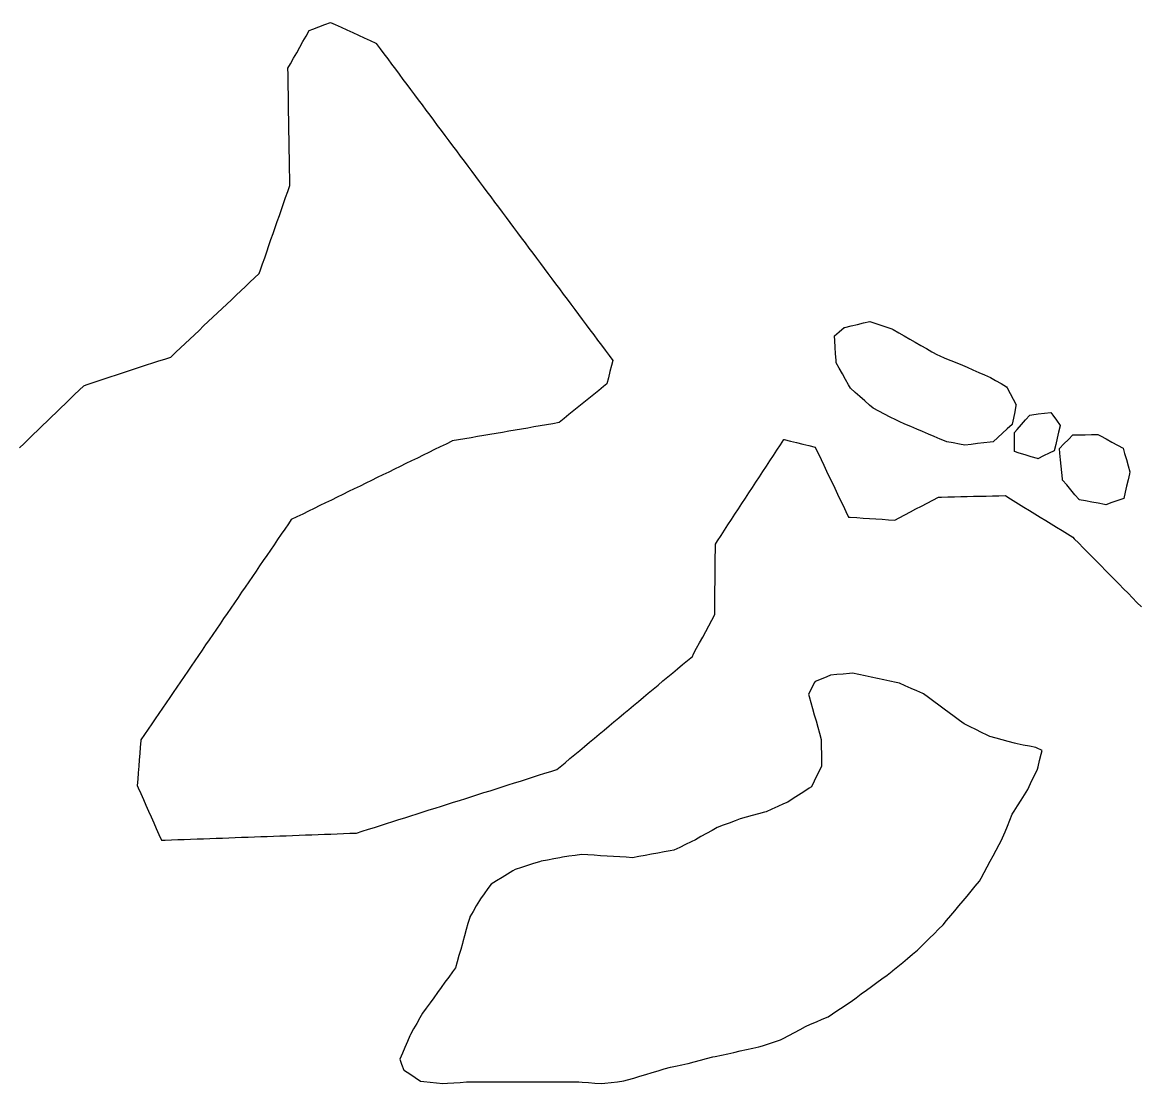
# Model space of a CAD drawing. Header units: millimetres. Extents: x 0 to 2762, y 6 to 2482.
# Drawn here: x 1422 to 1597.2, y 1953.8 to 2120.2 of the extents above; entities that cross this region are included whole.
import ezdxf

# ---------------------------------------------------------------- set-up
doc = ezdxf.new("R2010")
doc.units = ezdxf.units.MM
for name, color, linetype in [('ALL_HOLES', 1, 'Continuous'), ('ALL_ISLANDS', 7, 'Continuous'), ('OUTLINE_ISLAND_01', 7, 'Continuous'), ('OUTLINE_ISLAND_01_HOLE_140', 1, 'Continuous'), ('OUTLINE_ISLAND_01_HOLE_141', 1, 'Continuous'), ('OUTLINE_ISLAND_01_HOLE_142', 1, 'Continuous'), ('OUTLINE_ISLAND_04', 7, 'Continuous')]:
    doc.layers.add(name, color=color, linetype=linetype)

msp = doc.modelspace()

# ---------------------------------------------------------------- linework, layer by layer
at = {"layer": 'ALL_HOLES'}
for points in [[(1549.3407, 2071.0506), (1550.1041, 2071.6965), (1550.8675, 2072.3424), (1551.003, 2072.3754), (1551.9746, 2072.612), (1552.9462, 2072.8486), (1553.9178, 2073.0853), (1554.8894, 2073.3219), (1555.5142, 2073.1086), (1556.4606, 2072.7855), (1557.407, 2072.4625), (1558.3534, 2072.1394), (1558.5523, 2072.0258), (1559.4205, 2071.5296), (1560.2888, 2071.0335), (1561.157, 2070.5374), (1562.0253, 2070.0412), (1562.8935, 2069.5451), (1563.7618, 2069.0489), (1564.63, 2068.5528), (1565.4982, 2068.0567), (1565.7422, 2067.9566), (1566.6674, 2067.5771), (1567.5926, 2067.1976), (1568.5178, 2066.8181), (1569.443, 2066.4386), (1570.1391, 2066.1333), (1571.0549, 2065.7317), (1571.9707, 2065.3301), (1572.8865, 2064.9285), (1573.8023, 2064.5269), (1574.6103, 2064.0613), (1575.4767, 2063.5621), (1576.3432, 2063.0628), (1576.4257, 2062.9053), (1576.89, 2062.0196), (1577.3543, 2061.1339), (1577.8186, 2060.2482), (1577.7977, 2060.1393), (1577.6093, 2059.1572), (1577.421, 2058.1751), (1577.2326, 2057.193), (1577.1888, 2057.1525), (1576.4538, 2056.4745), (1575.7187, 2055.7965), (1574.9837, 2055.1185), (1574.2486, 2054.4405), (1573.7748, 2054.3865), (1572.7812, 2054.2732), (1571.7877, 2054.1599), (1570.7941, 2054.0466), (1569.8005, 2053.9333), (1568.9506, 2054.0856), (1567.9662, 2054.262), (1566.9819, 2054.4384), (1566.851, 2054.4938), (1565.93, 2054.8835), (1565.0091, 2055.2732), (1564.0882, 2055.663), (1563.1672, 2056.0527), (1562.2463, 2056.4424), (1561.3254, 2056.8321), (1560.4044, 2057.2218), (1559.4835, 2057.6116), (1558.9806, 2057.8693), (1558.0907, 2058.3253), (1557.2008, 2058.7814), (1556.3108, 2059.2375), (1555.4209, 2059.6936), (1554.8425, 2060.2076), (1554.095, 2060.8718), (1553.3474, 2061.5361), (1552.5999, 2062.2003), (1551.8524, 2062.8646), (1551.5785, 2063.3543), (1551.0904, 2064.2271), (1550.6022, 2065.0998), (1550.1141, 2065.9726), (1549.6259, 2066.8453), (1549.5978, 2067.26), (1549.5301, 2068.2577), (1549.4624, 2069.2555), (1549.3948, 2070.2532)], [(1577.5594, 2052.91), (1577.5594, 2053.91), (1577.5594, 2054.91), (1577.5594, 2055.91), (1577.9848, 2056.389), (1578.6489, 2057.1366), (1579.313, 2057.8843), (1579.977, 2058.632), (1580.3149, 2058.6758), (1581.3065, 2058.8045), (1582.2982, 2058.9333), (1583.2899, 2059.062), (1583.5874, 2058.6458), (1584.1689, 2057.8323), (1584.7503, 2057.0187), (1584.7321, 2056.9419), (1584.501, 2055.969), (1584.2698, 2054.9961), (1584.0387, 2054.0232), (1583.8076, 2053.0503), (1583.0381, 2052.6756), (1582.139, 2052.2378), (1581.2399, 2051.8), (1581.1611, 2051.8238), (1580.2037, 2052.1125), (1579.2463, 2052.4013), (1578.2889, 2052.69)], [(1584.6141, 2053.414), (1585.3212, 2054.1211), (1586.0283, 2054.8282), (1586.7354, 2055.5353), (1587.6474, 2055.5481), (1588.6473, 2055.5622), (1589.6472, 2055.5762), (1590.6471, 2055.5903), (1591.0717, 2055.3618), (1591.9523, 2054.8881), (1592.833, 2054.4143), (1593.7136, 2053.9405), (1594.5942, 2053.4667), (1594.8403, 2052.6127), (1595.1172, 2051.6518), (1595.3941, 2050.6909), (1595.671, 2049.73), (1595.6056, 2049.4486), (1595.3792, 2048.4746), (1595.1528, 2047.5006), (1594.9263, 2046.5265), (1594.6999, 2045.5525), (1593.7858, 2045.2399), (1592.8396, 2044.9164), (1591.8934, 2044.5928), (1591.6671, 2044.634), (1590.6832, 2044.8129), (1589.6994, 2044.9918), (1588.7155, 2045.1707), (1587.7316, 2045.3496), (1587.699, 2045.3883), (1587.0543, 2046.1528), (1586.4097, 2046.9173), (1585.7651, 2047.6818), (1585.1204, 2048.4463), (1585.0987, 2048.6597), (1584.9973, 2049.6546), (1584.8959, 2050.6494), (1584.7945, 2051.6443), (1584.6931, 2052.6391)]]:
    msp.add_lwpolyline(points, close=True, dxfattribs=at)
at = {"layer": 'ALL_ISLANDS'}
msp.add_lwpolyline([(1421.5993, 2053.5016), (1422.318, 2054.197), (1423.0367, 2054.8923), (1423.7553, 2055.5876), (1424.474, 2056.283), (1425.1927, 2056.9783), (1425.9114, 2057.6737), (1426.6301, 2058.369), (1427.3488, 2059.0643), (1428.0674, 2059.7597), (1428.7861, 2060.455), (1429.5048, 2061.1503), (1430.2235, 2061.8457), (1430.9422, 2062.541), (1431.6609, 2063.2364), (1432.032, 2063.3586), (1432.9818, 2063.6714), (1433.9316, 2063.9842), (1434.8815, 2064.297), (1435.8313, 2064.6098), (1436.7811, 2064.9226), (1437.7309, 2065.2354), (1438.6807, 2065.5482), (1439.6306, 2065.861), (1440.5804, 2066.1738), (1441.5302, 2066.4866), (1442.48, 2066.7994), (1443.4298, 2067.1122), (1444.3796, 2067.425), (1445.3295, 2067.7378), (1445.3839, 2067.7894), (1446.1102, 2068.4768), (1446.8365, 2069.1642), (1447.5628, 2069.8516), (1448.289, 2070.539), (1449.0153, 2071.2264), (1449.7416, 2071.9138), (1450.4679, 2072.6012), (1451.1942, 2073.2886), (1451.9204, 2073.976), (1452.6467, 2074.6634), (1453.373, 2075.3508), (1454.0993, 2076.0382), (1454.8256, 2076.7256), (1455.5518, 2077.413), (1456.2781, 2078.1004), (1457.0044, 2078.7878), (1457.7307, 2079.4752), (1458.457, 2080.1626), (1459.1832, 2080.85), (1459.3783, 2081.4117), (1459.7064, 2082.3563), (1460.0345, 2083.3009), (1460.3626, 2084.2456), (1460.6908, 2085.1902), (1461.0189, 2086.1348), (1461.347, 2087.0795), (1461.6751, 2088.0241), (1462.0032, 2088.9688), (1462.3313, 2089.9134), (1462.6594, 2090.858), (1462.9875, 2091.8027), (1463.3156, 2092.7473), (1463.6437, 2093.692), (1463.9719, 2094.6366), (1463.9661, 2094.9999), (1463.9502, 2095.9998), (1463.9343, 2096.9996), (1463.9184, 2097.9995), (1463.9025, 2098.9994), (1463.8867, 2099.9993), (1463.8708, 2100.9991), (1463.8549, 2101.999), (1463.839, 2102.9989), (1463.8231, 2103.9987), (1463.8072, 2104.9986), (1463.7913, 2105.9985), (1463.7755, 2106.9984), (1463.7596, 2107.9982), (1463.7437, 2108.9981), (1463.7278, 2109.998), (1463.7119, 2110.9979), (1463.696, 2111.9977), (1463.6801, 2112.9976), (1464.0661, 2113.6833), (1464.5567, 2114.5547), (1465.0472, 2115.4261), (1465.5378, 2116.2975), (1466.0284, 2117.1689), (1466.5189, 2118.0403), (1467.0095, 2118.9117), (1467.5731, 2119.1264), (1468.5077, 2119.4823), (1469.4422, 2119.8383), (1470.3767, 2120.1942), (1471.1041, 2119.8611), (1472.0133, 2119.4447), (1472.9225, 2119.0283), (1473.8317, 2118.6119), (1474.7409, 2118.1955), (1475.6501, 2117.7792), (1476.5593, 2117.3628), (1477.4685, 2116.9464), (1477.5261, 2116.8692), (1478.1243, 2116.0679), (1478.7225, 2115.2666), (1479.3207, 2114.4652), (1479.9189, 2113.6639), (1480.5171, 2112.8625), (1481.1153, 2112.0612), (1481.7135, 2111.2598), (1482.3117, 2110.4585), (1482.9099, 2109.6572), (1483.5081, 2108.8558), (1484.1063, 2108.0545), (1484.7045, 2107.2531), (1485.3027, 2106.4518), (1485.9009, 2105.6504), (1486.4992, 2104.8491), (1487.0974, 2104.0478), (1487.6956, 2103.2464), (1488.2938, 2102.4451), (1488.892, 2101.6437), (1489.4902, 2100.8424), (1490.0884, 2100.0411), (1490.6866, 2099.2397), (1491.2848, 2098.4384), (1491.883, 2097.637), (1492.4812, 2096.8357), (1493.0794, 2096.0343), (1493.6776, 2095.233), (1494.2758, 2094.4317), (1494.874, 2093.6303), (1495.4722, 2092.829), (1496.0704, 2092.0276), (1496.6686, 2091.2263), (1497.2669, 2090.4249), (1497.8651, 2089.6236), (1498.4633, 2088.8223), (1499.0615, 2088.0209), (1499.6597, 2087.2196), (1500.2579, 2086.4182), (1500.8561, 2085.6169), (1501.4543, 2084.8155), (1502.0525, 2084.0142), (1502.6507, 2083.2129), (1503.2489, 2082.4115), (1503.8471, 2081.6102), (1504.4453, 2080.8088), (1505.0435, 2080.0075), (1505.6417, 2079.2061), (1506.2399, 2078.4048), (1506.8381, 2077.6035), (1507.4364, 2076.8021), (1508.0346, 2076.0008), (1508.6328, 2075.1994), (1509.231, 2074.3981), (1509.8292, 2073.5967), (1510.4274, 2072.7954), (1511.0256, 2071.9941), (1511.6238, 2071.1927), (1512.222, 2070.3914), (1512.8202, 2069.59), (1513.4184, 2068.7887), (1514.0166, 2067.9873), (1514.6148, 2067.186), (1514.4149, 2066.4196), (1514.1624, 2065.452), (1513.9099, 2064.4844), (1513.6575, 2063.5168), (1513.1704, 2063.1216), (1512.3938, 2062.4917), (1511.6171, 2061.8617), (1510.8405, 2061.2317), (1510.0639, 2060.6017), (1509.2873, 2059.9717), (1508.5107, 2059.3417), (1507.7341, 2058.7118), (1506.9575, 2058.0818), (1506.1809, 2057.4518), (1505.2056, 2057.2843), (1504.22, 2057.1151), (1503.2344, 2056.9458), (1502.2489, 2056.7766), (1501.2633, 2056.6073), (1500.2777, 2056.4381), (1499.2922, 2056.2689), (1498.3066, 2056.0996), (1497.321, 2055.9304), (1496.3354, 2055.7611), (1495.3499, 2055.5919), (1494.3643, 2055.4226), (1493.3787, 2055.2534), (1492.3931, 2055.0842), (1491.4076, 2054.9149), (1490.422, 2054.7457), (1489.4364, 2054.5764), (1489.3586, 2054.5384), (1488.46, 2054.0996), (1487.5614, 2053.6607), (1486.6629, 2053.2219), (1485.7643, 2052.783), (1484.8657, 2052.3442), (1483.9672, 2051.9054), (1483.0686, 2051.4665), (1482.17, 2051.0277), (1481.2715, 2050.5888), (1480.3729, 2050.15), (1479.4743, 2049.7112), (1478.5758, 2049.2723), (1477.6772, 2048.8335), (1476.7786, 2048.3946), (1475.8801, 2047.9558), (1474.9815, 2047.517), (1474.083, 2047.0781), (1473.1844, 2046.6393), (1472.2858, 2046.2004), (1471.3873, 2045.7616), (1470.4887, 2045.3227), (1469.5901, 2044.8839), (1468.6916, 2044.4451), (1467.793, 2044.0062), (1466.8944, 2043.5674), (1465.9959, 2043.1285), (1465.0973, 2042.6897), (1464.1987, 2042.2509), (1463.7515, 2041.596), (1463.1875, 2040.7702), (1462.6235, 2039.9444), (1462.0596, 2039.1186), (1461.4956, 2038.2928), (1460.9316, 2037.4671), (1460.3676, 2036.6413), (1459.8036, 2035.8155), (1459.2397, 2034.9897), (1458.6757, 2034.1639), (1458.1117, 2033.3381), (1457.5477, 2032.5123), (1456.9837, 2031.6865), (1456.4198, 2030.8607), (1455.8558, 2030.0349), (1455.2918, 2029.2092), (1454.7278, 2028.3834), (1454.1639, 2027.5576), (1453.5999, 2026.7318), (1453.0359, 2025.906), (1452.4719, 2025.0802), (1451.9079, 2024.2544), (1451.344, 2023.4286), (1450.78, 2022.6028), (1450.216, 2021.7771), (1449.652, 2020.9513), (1449.088, 2020.1255), (1448.5241, 2019.2997), (1447.9601, 2018.4739), (1447.3961, 2017.6481), (1446.8321, 2016.8223), (1446.2681, 2015.9965), (1445.7042, 2015.1707), (1445.1402, 2014.345), (1444.5762, 2013.5192), (1444.0122, 2012.6934), (1443.4483, 2011.8676), (1442.8843, 2011.0418), (1442.3203, 2010.216), (1441.7563, 2009.3902), (1441.1923, 2008.5644), (1440.6284, 2007.7386), (1440.6143, 2007.5674), (1440.5325, 2006.5707), (1440.4507, 2005.5741), (1440.3689, 2004.5774), (1440.2871, 2003.5808), (1440.2054, 2002.5841), (1440.1236, 2001.5875), (1440.0418, 2000.5908), (1440.2067, 2000.2186), (1440.6118, 1999.3043), (1441.0169, 1998.39), (1441.4219, 1997.4757), (1441.827, 1996.5614), (1442.2321, 1995.6472), (1442.6372, 1994.7329), (1443.0422, 1993.8186), (1443.4473, 1992.9043), (1443.8524, 1991.99), (1444.4271, 1992.0111), (1445.4265, 1992.0478), (1446.4258, 1992.0846), (1447.4251, 1992.1213), (1448.4244, 1992.158), (1449.4238, 1992.1947), (1450.4231, 1992.2314), (1451.4224, 1992.2681), (1452.4217, 1992.3048), (1453.4211, 1992.3416), (1454.4204, 1992.3783), (1455.4197, 1992.415), (1456.419, 1992.4517), (1457.4184, 1992.4884), (1458.4177, 1992.5251), (1459.417, 1992.5618), (1460.4163, 1992.5985), (1461.4157, 1992.6353), (1462.415, 1992.672), (1463.4143, 1992.7087), (1464.4136, 1992.7454), (1465.413, 1992.7821), (1466.4123, 1992.8188), (1467.4116, 1992.8555), (1468.411, 1992.8922), (1469.4103, 1992.929), (1470.4096, 1992.9657), (1471.4089, 1993.0024), (1472.4083, 1993.0391), (1473.4076, 1993.0758), (1474.4069, 1993.1125), (1475.341, 1993.4089), (1476.2942, 1993.7113), (1477.2474, 1994.0138), (1478.2005, 1994.3162), (1479.1537, 1994.6186), (1480.1069, 1994.921), (1481.0601, 1995.2235), (1482.0132, 1995.5259), (1482.9664, 1995.8283), (1483.9196, 1996.1308), (1484.8728, 1996.4332), (1485.8259, 1996.7356), (1486.7791, 1997.038), (1487.7323, 1997.3405), (1488.6854, 1997.6429), (1489.6386, 1997.9453), (1490.5918, 1998.2477), (1491.545, 1998.5502), (1492.4981, 1998.8526), (1493.4513, 1999.155), (1494.4045, 1999.4575), (1495.3576, 1999.7599), (1496.3108, 2000.0623), (1497.264, 2000.3647), (1498.2172, 2000.6672), (1499.1703, 2000.9696), (1500.1235, 2001.272), (1501.0767, 2001.5745), (1502.0299, 2001.8769), (1502.983, 2002.1793), (1503.9362, 2002.4817), (1504.8894, 2002.7842), (1505.8425, 2003.0866), (1506.3443, 2003.5053), (1507.1121, 2004.146), (1507.8799, 2004.7868), (1508.6476, 2005.4275), (1509.4154, 2006.0682), (1510.1832, 2006.7089), (1510.951, 2007.3496), (1511.7187, 2007.9903), (1512.4865, 2008.6311), (1513.2543, 2009.2718), (1514.0221, 2009.9125), (1514.7898, 2010.5532), (1515.5576, 2011.1939), (1516.3254, 2011.8347), (1517.0932, 2012.4754), (1517.8609, 2013.1161), (1518.6287, 2013.7568), (1519.3965, 2014.3975), (1520.1643, 2015.0383), (1520.932, 2015.679), (1521.6998, 2016.3197), (1522.4676, 2016.9604), (1523.2354, 2017.6011), (1524.0031, 2018.2418), (1524.7709, 2018.8826), (1525.5387, 2019.5233), (1526.3065, 2020.164), (1527.0742, 2020.8047), (1527.281, 2021.1921), (1527.752, 2022.0743), (1528.2229, 2022.9564), (1528.6938, 2023.8386), (1529.1648, 2024.7208), (1529.6357, 2025.6029), (1530.1066, 2026.4851), (1530.5776, 2027.3673), (1530.5779, 2027.4021), (1530.5883, 2028.4021), (1530.5987, 2029.402), (1530.6091, 2030.402), (1530.6195, 2031.4019), (1530.6298, 2032.4019), (1530.6402, 2033.4018), (1530.6506, 2034.4017), (1530.661, 2035.4017), (1530.6714, 2036.4016), (1530.6817, 2037.4016), (1530.6921, 2038.4015), (1531.0212, 2038.9042), (1531.569, 2039.7409), (1532.1167, 2040.5775), (1532.6644, 2041.4142), (1533.2122, 2042.2508), (1533.7599, 2043.0875), (1534.3077, 2043.9241), (1534.8554, 2044.7608), (1535.4032, 2045.5974), (1535.9509, 2046.4341), (1536.4986, 2047.2707), (1537.0464, 2048.1074), (1537.5941, 2048.944), (1538.1419, 2049.7807), (1538.6896, 2050.6173), (1539.2373, 2051.454), (1539.7851, 2052.2906), (1540.3328, 2053.1273), (1540.8806, 2053.9639), (1541.4283, 2054.8005), (1541.4744, 2054.7894), (1542.4463, 2054.5542), (1543.4182, 2054.3189), (1544.3902, 2054.0837), (1545.3621, 2053.8484), (1546.3341, 2053.6132), (1546.3998, 2053.4749), (1546.8293, 2052.5718), (1547.2587, 2051.6687), (1547.6882, 2050.7656), (1548.1176, 2049.8625), (1548.547, 2048.9594), (1548.9765, 2048.0563), (1549.4059, 2047.1532), (1549.8354, 2046.2501), (1550.2648, 2045.347), (1550.6943, 2044.4439), (1551.1237, 2043.5409), (1551.5531, 2042.6378), (1551.8376, 2042.6197), (1552.8356, 2042.5564), (1553.8335, 2042.4931), (1554.8315, 2042.4298), (1555.8295, 2042.3664), (1556.8275, 2042.3031), (1557.8255, 2042.2398), (1558.8235, 2042.1765), (1559.4785, 2042.521), (1560.3635, 2042.9865), (1561.2486, 2043.452), (1562.1336, 2043.9175), (1563.0187, 2044.383), (1563.9037, 2044.8485), (1564.7888, 2045.314), (1565.6738, 2045.7795), (1566.1497, 2045.79), (1567.1495, 2045.8121), (1568.1493, 2045.8342), (1569.149, 2045.8562), (1570.1488, 2045.8783), (1571.1485, 2045.9004), (1572.1483, 2045.9225), (1573.148, 2045.9445), (1574.1478, 2045.9666), (1575.1476, 2045.9887), (1576.1473, 2046.0108), (1576.5114, 2045.7864), (1577.3627, 2045.2618), (1578.214, 2044.7371), (1579.0653, 2044.2125), (1579.9167, 2043.6878), (1580.768, 2043.1632), (1581.6193, 2042.6385), (1582.4706, 2042.1139), (1583.322, 2041.5892), (1584.1733, 2041.0646), (1585.0246, 2040.5399), (1585.8759, 2040.0153), (1586.7272, 2039.4906), (1586.9554, 2039.2589), (1587.657, 2038.5463), (1588.3586, 2037.8337), (1589.0602, 2037.1211), (1589.7617, 2036.4085), (1590.4633, 2035.6959), (1591.1649, 2034.9833), (1591.8665, 2034.2707), (1592.568, 2033.5581), (1593.2696, 2032.8455), (1593.9712, 2032.1329), (1594.6728, 2031.4203), (1595.3743, 2030.7077), (1596.0759, 2029.9951), (1596.7775, 2029.2825), (1597.4791, 2028.5699)], dxfattribs=at)
msp.add_lwpolyline([(1581.9266, 2006.0469), (1581.0321, 2006.4941), (1580.9125, 2006.5181), (1579.9319, 2006.7143), (1578.9513, 2006.9105), (1577.9708, 2007.1067), (1577.5757, 2007.2135), (1576.6104, 2007.4744), (1575.645, 2007.7354), (1574.6797, 2007.9964), (1573.7143, 2008.2573), (1573.3021, 2008.4598), (1572.4045, 2008.9006), (1571.5069, 2009.3414), (1570.6093, 2009.7823), (1569.7118, 2010.2231), (1568.9486, 2010.7852), (1568.1434, 2011.3782), (1567.3381, 2011.9711), (1566.5329, 2012.5641), (1565.7277, 2013.1571), (1564.9225, 2013.7501), (1564.1173, 2014.3431), (1563.3121, 2014.9361), (1563.1947, 2014.9878), (1562.2794, 2015.3905), (1561.3641, 2015.7932), (1560.4487, 2016.1959), (1559.5334, 2016.5987), (1559.0372, 2016.7069), (1558.0602, 2016.9199), (1557.0832, 2017.133), (1556.1061, 2017.3461), (1555.1291, 2017.5591), (1554.152, 2017.7722), (1553.175, 2017.9852), (1552.198, 2018.1983), (1551.718, 2018.1494), (1550.7231, 2018.0481), (1549.7282, 2017.9468), (1548.7334, 2017.8455), (1548.1775, 2017.6265), (1547.2471, 2017.2599), (1546.3167, 2016.8933), (1546.1895, 2016.6455), (1545.7327, 2015.7559), (1545.276, 2014.8663), (1545.3683, 2014.5413), (1545.6413, 2013.5793), (1545.9143, 2012.6173), (1546.1874, 2011.6553), (1546.4604, 2010.6933), (1546.7335, 2009.7312), (1547.0065, 2008.7692), (1547.2796, 2007.8072), (1547.2817, 2007.5895), (1547.2916, 2006.5895), (1547.3015, 2005.5896), (1547.3113, 2004.5896), (1547.3212, 2003.5897), (1547.0562, 2003.0495), (1546.6157, 2002.1517), (1546.1752, 2001.254), (1545.7347, 2000.3562), (1545.3846, 2000.1313), (1544.5434, 1999.5907), (1543.7021, 1999.0502), (1542.8608, 1998.5096), (1542.0195, 1997.969), (1541.3641, 1997.6762), (1540.4511, 1997.2682), (1539.5381, 1996.8603), (1538.6251, 1996.4523), (1538.4066, 1996.3927), (1537.4419, 1996.1294), (1536.4772, 1995.8661), (1535.5125, 1995.6029), (1534.5477, 1995.3396), (1533.7634, 1995.0444), (1532.8275, 1994.6921), (1531.8916, 1994.3398), (1530.9557, 1993.9875), (1530.1707, 1993.5428), (1529.3006, 1993.0499), (1528.4305, 1992.5571), (1527.5604, 1992.0642), (1526.8909, 1991.7418), (1525.9899, 1991.3079), (1525.089, 1990.874), (1524.188, 1990.4401), (1523.6175, 1990.3359), (1522.6338, 1990.1562), (1521.6501, 1989.9764), (1520.6664, 1989.7967), (1519.6826, 1989.617), (1518.6989, 1989.4372), (1517.7152, 1989.2575), (1517.6915, 1989.259), (1516.6934, 1989.3208), (1515.6953, 1989.3826), (1514.6972, 1989.4444), (1513.6991, 1989.5062), (1512.701, 1989.568), (1511.7029, 1989.6298), (1510.7048, 1989.6917), (1509.7068, 1989.7535), (1508.7233, 1989.6134), (1507.7333, 1989.4723), (1506.7433, 1989.3313), (1506.3265, 1989.2547), (1505.343, 1989.0739), (1504.3595, 1988.8932), (1503.3759, 1988.7124), (1503.1309, 1988.6336), (1502.179, 1988.3273), (1501.227, 1988.021), (1500.2751, 1987.7147), (1499.3231, 1987.4084), (1498.9537, 1987.1851), (1498.0979, 1986.6678), (1497.2421, 1986.1505), (1496.3862, 1985.6332), (1495.5304, 1985.1159), (1495.0164, 1984.4087), (1494.4284, 1983.5999), (1493.8404, 1982.791), (1493.7075, 1982.5635), (1493.2034, 1981.6999), (1492.6992, 1980.8363), (1492.1951, 1979.9726), (1492.1754, 1979.9025), (1491.9055, 1978.9396), (1491.6356, 1977.9768), (1491.3657, 1977.0139), (1491.0958, 1976.051), (1491.0331, 1975.8306), (1490.7592, 1974.8689), (1490.4853, 1973.9071), (1490.2114, 1972.9454), (1489.9375, 1971.9836), (1489.4738, 1971.3444), (1488.8866, 1970.535), (1488.2994, 1969.7255), (1487.7122, 1968.9161), (1487.125, 1968.1067), (1486.5378, 1967.2972), (1485.9506, 1966.4878), (1485.3633, 1965.6784), (1484.7761, 1964.8689), (1484.3675, 1964.1532), (1483.8717, 1963.2848), (1483.3759, 1962.4164), (1482.8801, 1961.5479), (1482.7967, 1961.3533), (1482.4025, 1960.4343), (1482.0082, 1959.5153), (1481.614, 1958.5963), (1481.2198, 1957.6773), (1481.5012, 1956.9162), (1481.848, 1955.9782), (1481.9474, 1955.9118), (1482.7786, 1955.3559), (1483.6098, 1954.7999), (1484.441, 1954.244), (1484.9566, 1954.1843), (1485.95, 1954.0693), (1486.9433, 1953.9543), (1487.9367, 1953.8393), (1488.6694, 1953.8935), (1489.6667, 1953.9673), (1490.664, 1954.041), (1491.6613, 1954.1148), (1492.258, 1954.1158), (1493.258, 1954.1175), (1494.258, 1954.1191), (1495.258, 1954.1208), (1496.258, 1954.1224), (1497.258, 1954.1241), (1498.258, 1954.1257), (1499.258, 1954.1274), (1500.258, 1954.129), (1501.258, 1954.1307), (1502.258, 1954.1323), (1503.258, 1954.134), (1504.2579, 1954.1356), (1505.2579, 1954.1373), (1506.2579, 1954.1389), (1507.2579, 1954.1406), (1508.2579, 1954.1422), (1509.2579, 1954.1439), (1509.8137, 1954.0969), (1510.8102, 1954.0128), (1511.8067, 1953.9287), (1512.8031, 1953.8446), (1513.3732, 1953.9121), (1514.3662, 1954.0297), (1515.3593, 1954.1473), (1516.3524, 1954.2649), (1516.9221, 1954.4354), (1517.8801, 1954.722), (1518.8381, 1955.0087), (1519.7962, 1955.2953), (1520.7542, 1955.582), (1521.7122, 1955.8686), (1522.6703, 1956.1553), (1523.6283, 1956.4419), (1524.424, 1956.5977), (1525.4054, 1956.7899), (1526.3868, 1956.9821), (1526.4175, 1956.9903), (1527.3838, 1957.2479), (1528.35, 1957.5055), (1529.3163, 1957.7631), (1530.2825, 1958.0207), (1530.6713, 1958.1056), (1531.6483, 1958.3189), (1532.6253, 1958.5321), (1533.6023, 1958.7454), (1534.5793, 1958.9587), (1535.5563, 1959.1719), (1536.5333, 1959.3852), (1537.5103, 1959.5985), (1538.0642, 1959.7765), (1539.0162, 1960.0824), (1539.9683, 1960.3884), (1540.9203, 1960.6943), (1541.3144, 1960.9067), (1542.1946, 1961.3812), (1543.0749, 1961.8556), (1543.9552, 1962.3301), (1544.8355, 1962.8046), (1545.6092, 1963.1394), (1546.527, 1963.5366), (1547.4447, 1963.9337), (1548.3625, 1964.3308), (1549.072, 1964.7976), (1549.9074, 1965.3472), (1550.7429, 1965.8967), (1551.5783, 1966.4463), (1551.9505, 1966.7192), (1552.7569, 1967.3105), (1553.5633, 1967.9019), (1554.3698, 1968.4932), (1555.1762, 1969.0846), (1555.9826, 1969.6759), (1556.789, 1970.2672), (1557.5955, 1970.8586), (1558.4019, 1971.4499), (1558.5211, 1971.5497), (1559.2879, 1972.1916), (1560.0547, 1972.8335), (1560.8215, 1973.4754), (1561.5883, 1974.1173), (1562.3551, 1974.7591), (1562.8293, 1975.2286), (1563.54, 1975.9321), (1564.2507, 1976.6356), (1564.9614, 1977.3391), (1565.6721, 1978.0426), (1566.3828, 1978.7461), (1566.9422, 1979.4155), (1567.5834, 1980.1829), (1568.2245, 1980.9503), (1568.8657, 1981.7177), (1569.5069, 1982.4851), (1570.1481, 1983.2525), (1570.7893, 1984.0198), (1571.4305, 1984.7872), (1572.0717, 1985.5546), (1572.338, 1986.0496), (1572.8117, 1986.9303), (1573.2855, 1987.8109), (1573.7593, 1988.6916), (1574.233, 1989.5722), (1574.7068, 1990.4529), (1575.1806, 1991.3335), (1575.6544, 1992.2142), (1575.7185, 1992.3714), (1576.0962, 1993.2973), (1576.4739, 1994.2233), (1576.8516, 1995.1492), (1577.2294, 1996.0751), (1577.5333, 1996.5581), (1578.066, 1997.4044), (1578.5986, 1998.2508), (1579.1313, 1999.0971), (1579.664, 1999.9434), (1579.8915, 2000.4289), (1580.316, 2001.3343), (1580.7404, 2002.2398), (1581.1648, 2003.1452), (1581.2645, 2003.5248), (1581.5184, 2004.492), (1581.7723, 2005.4592)], close=True, dxfattribs=at)
at = {"layer": 'OUTLINE_ISLAND_01'}
msp.add_lwpolyline([(1421.5993, 2053.5016), (1422.318, 2054.197), (1423.0367, 2054.8923), (1423.7553, 2055.5876), (1424.474, 2056.283), (1425.1927, 2056.9783), (1425.9114, 2057.6737), (1426.6301, 2058.369), (1427.3488, 2059.0643), (1428.0674, 2059.7597), (1428.7861, 2060.455), (1429.5048, 2061.1503), (1430.2235, 2061.8457), (1430.9422, 2062.541), (1431.6609, 2063.2364), (1432.032, 2063.3586), (1432.9818, 2063.6714), (1433.9316, 2063.9842), (1434.8815, 2064.297), (1435.8313, 2064.6098), (1436.7811, 2064.9226), (1437.7309, 2065.2354), (1438.6807, 2065.5482), (1439.6306, 2065.861), (1440.5804, 2066.1738), (1441.5302, 2066.4866), (1442.48, 2066.7994), (1443.4298, 2067.1122), (1444.3796, 2067.425), (1445.3295, 2067.7378), (1445.3839, 2067.7894), (1446.1102, 2068.4768), (1446.8365, 2069.1642), (1447.5628, 2069.8516), (1448.289, 2070.539), (1449.0153, 2071.2264), (1449.7416, 2071.9138), (1450.4679, 2072.6012), (1451.1942, 2073.2886), (1451.9204, 2073.976), (1452.6467, 2074.6634), (1453.373, 2075.3508), (1454.0993, 2076.0382), (1454.8256, 2076.7256), (1455.5518, 2077.413), (1456.2781, 2078.1004), (1457.0044, 2078.7878), (1457.7307, 2079.4752), (1458.457, 2080.1626), (1459.1832, 2080.85), (1459.3783, 2081.4117), (1459.7064, 2082.3563), (1460.0345, 2083.3009), (1460.3626, 2084.2456), (1460.6908, 2085.1902), (1461.0189, 2086.1348), (1461.347, 2087.0795), (1461.6751, 2088.0241), (1462.0032, 2088.9688), (1462.3313, 2089.9134), (1462.6594, 2090.858), (1462.9875, 2091.8027), (1463.3156, 2092.7473), (1463.6437, 2093.692), (1463.9719, 2094.6366), (1463.9661, 2094.9999), (1463.9502, 2095.9998), (1463.9343, 2096.9996), (1463.9184, 2097.9995), (1463.9025, 2098.9994), (1463.8867, 2099.9993), (1463.8708, 2100.9991), (1463.8549, 2101.999), (1463.839, 2102.9989), (1463.8231, 2103.9987), (1463.8072, 2104.9986), (1463.7913, 2105.9985), (1463.7755, 2106.9984), (1463.7596, 2107.9982), (1463.7437, 2108.9981), (1463.7278, 2109.998), (1463.7119, 2110.9979), (1463.696, 2111.9977), (1463.6801, 2112.9976), (1464.0661, 2113.6833), (1464.5567, 2114.5547), (1465.0472, 2115.4261), (1465.5378, 2116.2975), (1466.0284, 2117.1689), (1466.5189, 2118.0403), (1467.0095, 2118.9117), (1467.5731, 2119.1264), (1468.5077, 2119.4823), (1469.4422, 2119.8383), (1470.3767, 2120.1942), (1471.1041, 2119.8611), (1472.0133, 2119.4447), (1472.9225, 2119.0283), (1473.8317, 2118.6119), (1474.7409, 2118.1955), (1475.6501, 2117.7792), (1476.5593, 2117.3628), (1477.4685, 2116.9464), (1477.5261, 2116.8692), (1478.1243, 2116.0679), (1478.7225, 2115.2666), (1479.3207, 2114.4652), (1479.9189, 2113.6639), (1480.5171, 2112.8625), (1481.1153, 2112.0612), (1481.7135, 2111.2598), (1482.3117, 2110.4585), (1482.9099, 2109.6572), (1483.5081, 2108.8558), (1484.1063, 2108.0545), (1484.7045, 2107.2531), (1485.3027, 2106.4518), (1485.9009, 2105.6504), (1486.4992, 2104.8491), (1487.0974, 2104.0478), (1487.6956, 2103.2464), (1488.2938, 2102.4451), (1488.892, 2101.6437), (1489.4902, 2100.8424), (1490.0884, 2100.0411), (1490.6866, 2099.2397), (1491.2848, 2098.4384), (1491.883, 2097.637), (1492.4812, 2096.8357), (1493.0794, 2096.0343), (1493.6776, 2095.233), (1494.2758, 2094.4317), (1494.874, 2093.6303), (1495.4722, 2092.829), (1496.0704, 2092.0276), (1496.6686, 2091.2263), (1497.2669, 2090.4249), (1497.8651, 2089.6236), (1498.4633, 2088.8223), (1499.0615, 2088.0209), (1499.6597, 2087.2196), (1500.2579, 2086.4182), (1500.8561, 2085.6169), (1501.4543, 2084.8155), (1502.0525, 2084.0142), (1502.6507, 2083.2129), (1503.2489, 2082.4115), (1503.8471, 2081.6102), (1504.4453, 2080.8088), (1505.0435, 2080.0075), (1505.6417, 2079.2061), (1506.2399, 2078.4048), (1506.8381, 2077.6035), (1507.4364, 2076.8021), (1508.0346, 2076.0008), (1508.6328, 2075.1994), (1509.231, 2074.3981), (1509.8292, 2073.5967), (1510.4274, 2072.7954), (1511.0256, 2071.9941), (1511.6238, 2071.1927), (1512.222, 2070.3914), (1512.8202, 2069.59), (1513.4184, 2068.7887), (1514.0166, 2067.9873), (1514.6148, 2067.186), (1514.4149, 2066.4196), (1514.1624, 2065.452), (1513.9099, 2064.4844), (1513.6575, 2063.5168), (1513.1704, 2063.1216), (1512.3938, 2062.4917), (1511.6171, 2061.8617), (1510.8405, 2061.2317), (1510.0639, 2060.6017), (1509.2873, 2059.9717), (1508.5107, 2059.3417), (1507.7341, 2058.7118), (1506.9575, 2058.0818), (1506.1809, 2057.4518), (1505.2056, 2057.2843), (1504.22, 2057.1151), (1503.2344, 2056.9458), (1502.2489, 2056.7766), (1501.2633, 2056.6073), (1500.2777, 2056.4381), (1499.2922, 2056.2689), (1498.3066, 2056.0996), (1497.321, 2055.9304), (1496.3354, 2055.7611), (1495.3499, 2055.5919), (1494.3643, 2055.4226), (1493.3787, 2055.2534), (1492.3931, 2055.0842), (1491.4076, 2054.9149), (1490.422, 2054.7457), (1489.4364, 2054.5764), (1489.3586, 2054.5384), (1488.46, 2054.0996), (1487.5614, 2053.6607), (1486.6629, 2053.2219), (1485.7643, 2052.783), (1484.8657, 2052.3442), (1483.9672, 2051.9054), (1483.0686, 2051.4665), (1482.17, 2051.0277), (1481.2715, 2050.5888), (1480.3729, 2050.15), (1479.4743, 2049.7112), (1478.5758, 2049.2723), (1477.6772, 2048.8335), (1476.7786, 2048.3946), (1475.8801, 2047.9558), (1474.9815, 2047.517), (1474.083, 2047.0781), (1473.1844, 2046.6393), (1472.2858, 2046.2004), (1471.3873, 2045.7616), (1470.4887, 2045.3227), (1469.5901, 2044.8839), (1468.6916, 2044.4451), (1467.793, 2044.0062), (1466.8944, 2043.5674), (1465.9959, 2043.1285), (1465.0973, 2042.6897), (1464.1987, 2042.2509), (1463.7515, 2041.596), (1463.1875, 2040.7702), (1462.6235, 2039.9444), (1462.0596, 2039.1186), (1461.4956, 2038.2928), (1460.9316, 2037.4671), (1460.3676, 2036.6413), (1459.8036, 2035.8155), (1459.2397, 2034.9897), (1458.6757, 2034.1639), (1458.1117, 2033.3381), (1457.5477, 2032.5123), (1456.9837, 2031.6865), (1456.4198, 2030.8607), (1455.8558, 2030.0349), (1455.2918, 2029.2092), (1454.7278, 2028.3834), (1454.1639, 2027.5576), (1453.5999, 2026.7318), (1453.0359, 2025.906), (1452.4719, 2025.0802), (1451.9079, 2024.2544), (1451.344, 2023.4286), (1450.78, 2022.6028), (1450.216, 2021.7771), (1449.652, 2020.9513), (1449.088, 2020.1255), (1448.5241, 2019.2997), (1447.9601, 2018.4739), (1447.3961, 2017.6481), (1446.8321, 2016.8223), (1446.2681, 2015.9965), (1445.7042, 2015.1707), (1445.1402, 2014.345), (1444.5762, 2013.5192), (1444.0122, 2012.6934), (1443.4483, 2011.8676), (1442.8843, 2011.0418), (1442.3203, 2010.216), (1441.7563, 2009.3902), (1441.1923, 2008.5644), (1440.6284, 2007.7386), (1440.6143, 2007.5674), (1440.5325, 2006.5707), (1440.4507, 2005.5741), (1440.3689, 2004.5774), (1440.2871, 2003.5808), (1440.2054, 2002.5841), (1440.1236, 2001.5875), (1440.0418, 2000.5908), (1440.2067, 2000.2186), (1440.6118, 1999.3043), (1441.0169, 1998.39), (1441.4219, 1997.4757), (1441.827, 1996.5614), (1442.2321, 1995.6472), (1442.6372, 1994.7329), (1443.0422, 1993.8186), (1443.4473, 1992.9043), (1443.8524, 1991.99), (1444.4271, 1992.0111), (1445.4265, 1992.0478), (1446.4258, 1992.0846), (1447.4251, 1992.1213), (1448.4244, 1992.158), (1449.4238, 1992.1947), (1450.4231, 1992.2314), (1451.4224, 1992.2681), (1452.4217, 1992.3048), (1453.4211, 1992.3416), (1454.4204, 1992.3783), (1455.4197, 1992.415), (1456.419, 1992.4517), (1457.4184, 1992.4884), (1458.4177, 1992.5251), (1459.417, 1992.5618), (1460.4163, 1992.5985), (1461.4157, 1992.6353), (1462.415, 1992.672), (1463.4143, 1992.7087), (1464.4136, 1992.7454), (1465.413, 1992.7821), (1466.4123, 1992.8188), (1467.4116, 1992.8555), (1468.411, 1992.8922), (1469.4103, 1992.929), (1470.4096, 1992.9657), (1471.4089, 1993.0024), (1472.4083, 1993.0391), (1473.4076, 1993.0758), (1474.4069, 1993.1125), (1475.341, 1993.4089), (1476.2942, 1993.7113), (1477.2474, 1994.0138), (1478.2005, 1994.3162), (1479.1537, 1994.6186), (1480.1069, 1994.921), (1481.0601, 1995.2235), (1482.0132, 1995.5259), (1482.9664, 1995.8283), (1483.9196, 1996.1308), (1484.8728, 1996.4332), (1485.8259, 1996.7356), (1486.7791, 1997.038), (1487.7323, 1997.3405), (1488.6854, 1997.6429), (1489.6386, 1997.9453), (1490.5918, 1998.2477), (1491.545, 1998.5502), (1492.4981, 1998.8526), (1493.4513, 1999.155), (1494.4045, 1999.4575), (1495.3576, 1999.7599), (1496.3108, 2000.0623), (1497.264, 2000.3647), (1498.2172, 2000.6672), (1499.1703, 2000.9696), (1500.1235, 2001.272), (1501.0767, 2001.5745), (1502.0299, 2001.8769), (1502.983, 2002.1793), (1503.9362, 2002.4817), (1504.8894, 2002.7842), (1505.8425, 2003.0866), (1506.3443, 2003.5053), (1507.1121, 2004.146), (1507.8799, 2004.7868), (1508.6476, 2005.4275), (1509.4154, 2006.0682), (1510.1832, 2006.7089), (1510.951, 2007.3496), (1511.7187, 2007.9903), (1512.4865, 2008.6311), (1513.2543, 2009.2718), (1514.0221, 2009.9125), (1514.7898, 2010.5532), (1515.5576, 2011.1939), (1516.3254, 2011.8347), (1517.0932, 2012.4754), (1517.8609, 2013.1161), (1518.6287, 2013.7568), (1519.3965, 2014.3975), (1520.1643, 2015.0383), (1520.932, 2015.679), (1521.6998, 2016.3197), (1522.4676, 2016.9604), (1523.2354, 2017.6011), (1524.0031, 2018.2418), (1524.7709, 2018.8826), (1525.5387, 2019.5233), (1526.3065, 2020.164), (1527.0742, 2020.8047), (1527.281, 2021.1921), (1527.752, 2022.0743), (1528.2229, 2022.9564), (1528.6938, 2023.8386), (1529.1648, 2024.7208), (1529.6357, 2025.6029), (1530.1066, 2026.4851), (1530.5776, 2027.3673), (1530.5779, 2027.4021), (1530.5883, 2028.4021), (1530.5987, 2029.402), (1530.6091, 2030.402), (1530.6195, 2031.4019), (1530.6298, 2032.4019), (1530.6402, 2033.4018), (1530.6506, 2034.4017), (1530.661, 2035.4017), (1530.6714, 2036.4016), (1530.6817, 2037.4016), (1530.6921, 2038.4015), (1531.0212, 2038.9042), (1531.569, 2039.7409), (1532.1167, 2040.5775), (1532.6644, 2041.4142), (1533.2122, 2042.2508), (1533.7599, 2043.0875), (1534.3077, 2043.9241), (1534.8554, 2044.7608), (1535.4032, 2045.5974), (1535.9509, 2046.4341), (1536.4986, 2047.2707), (1537.0464, 2048.1074), (1537.5941, 2048.944), (1538.1419, 2049.7807), (1538.6896, 2050.6173), (1539.2373, 2051.454), (1539.7851, 2052.2906), (1540.3328, 2053.1273), (1540.8806, 2053.9639), (1541.4283, 2054.8005), (1541.4744, 2054.7894), (1542.4463, 2054.5542), (1543.4182, 2054.3189), (1544.3902, 2054.0837), (1545.3621, 2053.8484), (1546.3341, 2053.6132), (1546.3998, 2053.4749), (1546.8293, 2052.5718), (1547.2587, 2051.6687), (1547.6882, 2050.7656), (1548.1176, 2049.8625), (1548.547, 2048.9594), (1548.9765, 2048.0563), (1549.4059, 2047.1532), (1549.8354, 2046.2501), (1550.2648, 2045.347), (1550.6943, 2044.4439), (1551.1237, 2043.5409), (1551.5531, 2042.6378), (1551.8376, 2042.6197), (1552.8356, 2042.5564), (1553.8335, 2042.4931), (1554.8315, 2042.4298), (1555.8295, 2042.3664), (1556.8275, 2042.3031), (1557.8255, 2042.2398), (1558.8235, 2042.1765), (1559.4785, 2042.521), (1560.3635, 2042.9865), (1561.2486, 2043.452), (1562.1336, 2043.9175), (1563.0187, 2044.383), (1563.9037, 2044.8485), (1564.7888, 2045.314), (1565.6738, 2045.7795), (1566.1497, 2045.79), (1567.1495, 2045.8121), (1568.1493, 2045.8342), (1569.149, 2045.8562), (1570.1488, 2045.8783), (1571.1485, 2045.9004), (1572.1483, 2045.9225), (1573.148, 2045.9445), (1574.1478, 2045.9666), (1575.1476, 2045.9887), (1576.1473, 2046.0108), (1576.5114, 2045.7864), (1577.3627, 2045.2618), (1578.214, 2044.7371), (1579.0653, 2044.2125), (1579.9167, 2043.6878), (1580.768, 2043.1632), (1581.6193, 2042.6385), (1582.4706, 2042.1139), (1583.322, 2041.5892), (1584.1733, 2041.0646), (1585.0246, 2040.5399), (1585.8759, 2040.0153), (1586.7272, 2039.4906), (1586.9554, 2039.2589), (1587.657, 2038.5463), (1588.3586, 2037.8337), (1589.0602, 2037.1211), (1589.7617, 2036.4085), (1590.4633, 2035.6959), (1591.1649, 2034.9833), (1591.8665, 2034.2707), (1592.568, 2033.5581), (1593.2696, 2032.8455), (1593.9712, 2032.1329), (1594.6728, 2031.4203), (1595.3743, 2030.7077), (1596.0759, 2029.9951), (1596.7775, 2029.2825), (1597.4791, 2028.5699)], dxfattribs=at)
at = {"layer": 'OUTLINE_ISLAND_01_HOLE_140'}
msp.add_lwpolyline([(1584.6141, 2053.414), (1585.3212, 2054.1211), (1586.0283, 2054.8282), (1586.7354, 2055.5353), (1587.6474, 2055.5481), (1588.6473, 2055.5622), (1589.6472, 2055.5762), (1590.6471, 2055.5903), (1591.0717, 2055.3618), (1591.9523, 2054.8881), (1592.833, 2054.4143), (1593.7136, 2053.9405), (1594.5942, 2053.4667), (1594.8403, 2052.6127), (1595.1172, 2051.6518), (1595.3941, 2050.6909), (1595.671, 2049.73), (1595.6056, 2049.4486), (1595.3792, 2048.4746), (1595.1528, 2047.5006), (1594.9263, 2046.5265), (1594.6999, 2045.5525), (1593.7858, 2045.2399), (1592.8396, 2044.9164), (1591.8934, 2044.5928), (1591.6671, 2044.634), (1590.6832, 2044.8129), (1589.6994, 2044.9918), (1588.7155, 2045.1707), (1587.7316, 2045.3496), (1587.699, 2045.3883), (1587.0543, 2046.1528), (1586.4097, 2046.9173), (1585.7651, 2047.6818), (1585.1204, 2048.4463), (1585.0987, 2048.6597), (1584.9973, 2049.6546), (1584.8959, 2050.6494), (1584.7945, 2051.6443), (1584.6931, 2052.6391)], close=True, dxfattribs=at)
at = {"layer": 'OUTLINE_ISLAND_01_HOLE_141'}
msp.add_lwpolyline([(1577.5594, 2052.91), (1577.5594, 2053.91), (1577.5594, 2054.91), (1577.5594, 2055.91), (1577.9848, 2056.389), (1578.6489, 2057.1366), (1579.313, 2057.8843), (1579.977, 2058.632), (1580.3149, 2058.6758), (1581.3065, 2058.8045), (1582.2982, 2058.9333), (1583.2899, 2059.062), (1583.5874, 2058.6458), (1584.1689, 2057.8323), (1584.7503, 2057.0187), (1584.7321, 2056.9419), (1584.501, 2055.969), (1584.2698, 2054.9961), (1584.0387, 2054.0232), (1583.8076, 2053.0503), (1583.0381, 2052.6756), (1582.139, 2052.2378), (1581.2399, 2051.8), (1581.1611, 2051.8238), (1580.2037, 2052.1125), (1579.2463, 2052.4013), (1578.2889, 2052.69)], close=True, dxfattribs=at)
at = {"layer": 'OUTLINE_ISLAND_01_HOLE_142'}
msp.add_lwpolyline([(1549.3407, 2071.0506), (1550.1041, 2071.6965), (1550.8675, 2072.3424), (1551.003, 2072.3754), (1551.9746, 2072.612), (1552.9462, 2072.8486), (1553.9178, 2073.0853), (1554.8894, 2073.3219), (1555.5142, 2073.1086), (1556.4606, 2072.7855), (1557.407, 2072.4625), (1558.3534, 2072.1394), (1558.5523, 2072.0258), (1559.4205, 2071.5296), (1560.2888, 2071.0335), (1561.157, 2070.5374), (1562.0253, 2070.0412), (1562.8935, 2069.5451), (1563.7618, 2069.0489), (1564.63, 2068.5528), (1565.4982, 2068.0567), (1565.7422, 2067.9566), (1566.6674, 2067.5771), (1567.5926, 2067.1976), (1568.5178, 2066.8181), (1569.443, 2066.4386), (1570.1391, 2066.1333), (1571.0549, 2065.7317), (1571.9707, 2065.3301), (1572.8865, 2064.9285), (1573.8023, 2064.5269), (1574.6103, 2064.0613), (1575.4767, 2063.5621), (1576.3432, 2063.0628), (1576.4257, 2062.9053), (1576.89, 2062.0196), (1577.3543, 2061.1339), (1577.8186, 2060.2482), (1577.7977, 2060.1393), (1577.6093, 2059.1572), (1577.421, 2058.1751), (1577.2326, 2057.193), (1577.1888, 2057.1525), (1576.4538, 2056.4745), (1575.7187, 2055.7965), (1574.9837, 2055.1185), (1574.2486, 2054.4405), (1573.7748, 2054.3865), (1572.7812, 2054.2732), (1571.7877, 2054.1599), (1570.7941, 2054.0466), (1569.8005, 2053.9333), (1568.9506, 2054.0856), (1567.9662, 2054.262), (1566.9819, 2054.4384), (1566.851, 2054.4938), (1565.93, 2054.8835), (1565.0091, 2055.2732), (1564.0882, 2055.663), (1563.1672, 2056.0527), (1562.2463, 2056.4424), (1561.3254, 2056.8321), (1560.4044, 2057.2218), (1559.4835, 2057.6116), (1558.9806, 2057.8693), (1558.0907, 2058.3253), (1557.2008, 2058.7814), (1556.3108, 2059.2375), (1555.4209, 2059.6936), (1554.8425, 2060.2076), (1554.095, 2060.8718), (1553.3474, 2061.5361), (1552.5999, 2062.2003), (1551.8524, 2062.8646), (1551.5785, 2063.3543), (1551.0904, 2064.2271), (1550.6022, 2065.0998), (1550.1141, 2065.9726), (1549.6259, 2066.8453), (1549.5978, 2067.26), (1549.5301, 2068.2577), (1549.4624, 2069.2555), (1549.3948, 2070.2532)], close=True, dxfattribs=at)
at = {"layer": 'OUTLINE_ISLAND_04'}
msp.add_lwpolyline([(1581.9266, 2006.0469), (1581.0321, 2006.4941), (1580.9125, 2006.5181), (1579.9319, 2006.7143), (1578.9513, 2006.9105), (1577.9708, 2007.1067), (1577.5757, 2007.2135), (1576.6104, 2007.4744), (1575.645, 2007.7354), (1574.6797, 2007.9964), (1573.7143, 2008.2573), (1573.3021, 2008.4598), (1572.4045, 2008.9006), (1571.5069, 2009.3414), (1570.6093, 2009.7823), (1569.7118, 2010.2231), (1568.9486, 2010.7852), (1568.1434, 2011.3782), (1567.3381, 2011.9711), (1566.5329, 2012.5641), (1565.7277, 2013.1571), (1564.9225, 2013.7501), (1564.1173, 2014.3431), (1563.3121, 2014.9361), (1563.1947, 2014.9878), (1562.2794, 2015.3905), (1561.3641, 2015.7932), (1560.4487, 2016.1959), (1559.5334, 2016.5987), (1559.0372, 2016.7069), (1558.0602, 2016.9199), (1557.0832, 2017.133), (1556.1061, 2017.3461), (1555.1291, 2017.5591), (1554.152, 2017.7722), (1553.175, 2017.9852), (1552.198, 2018.1983), (1551.718, 2018.1494), (1550.7231, 2018.0481), (1549.7282, 2017.9468), (1548.7334, 2017.8455), (1548.1775, 2017.6265), (1547.2471, 2017.2599), (1546.3167, 2016.8933), (1546.1895, 2016.6455), (1545.7327, 2015.7559), (1545.276, 2014.8663), (1545.3683, 2014.5413), (1545.6413, 2013.5793), (1545.9143, 2012.6173), (1546.1874, 2011.6553), (1546.4604, 2010.6933), (1546.7335, 2009.7312), (1547.0065, 2008.7692), (1547.2796, 2007.8072), (1547.2817, 2007.5895), (1547.2916, 2006.5895), (1547.3015, 2005.5896), (1547.3113, 2004.5896), (1547.3212, 2003.5897), (1547.0562, 2003.0495), (1546.6157, 2002.1517), (1546.1752, 2001.254), (1545.7347, 2000.3562), (1545.3846, 2000.1313), (1544.5434, 1999.5907), (1543.7021, 1999.0502), (1542.8608, 1998.5096), (1542.0195, 1997.969), (1541.3641, 1997.6762), (1540.4511, 1997.2682), (1539.5381, 1996.8603), (1538.6251, 1996.4523), (1538.4066, 1996.3927), (1537.4419, 1996.1294), (1536.4772, 1995.8661), (1535.5125, 1995.6029), (1534.5477, 1995.3396), (1533.7634, 1995.0444), (1532.8275, 1994.6921), (1531.8916, 1994.3398), (1530.9557, 1993.9875), (1530.1707, 1993.5428), (1529.3006, 1993.0499), (1528.4305, 1992.5571), (1527.5604, 1992.0642), (1526.8909, 1991.7418), (1525.9899, 1991.3079), (1525.089, 1990.874), (1524.188, 1990.4401), (1523.6175, 1990.3359), (1522.6338, 1990.1562), (1521.6501, 1989.9764), (1520.6664, 1989.7967), (1519.6826, 1989.617), (1518.6989, 1989.4372), (1517.7152, 1989.2575), (1517.6915, 1989.259), (1516.6934, 1989.3208), (1515.6953, 1989.3826), (1514.6972, 1989.4444), (1513.6991, 1989.5062), (1512.701, 1989.568), (1511.7029, 1989.6298), (1510.7048, 1989.6917), (1509.7068, 1989.7535), (1508.7233, 1989.6134), (1507.7333, 1989.4723), (1506.7433, 1989.3313), (1506.3265, 1989.2547), (1505.343, 1989.0739), (1504.3595, 1988.8932), (1503.3759, 1988.7124), (1503.1309, 1988.6336), (1502.179, 1988.3273), (1501.227, 1988.021), (1500.2751, 1987.7147), (1499.3231, 1987.4084), (1498.9537, 1987.1851), (1498.0979, 1986.6678), (1497.2421, 1986.1505), (1496.3862, 1985.6332), (1495.5304, 1985.1159), (1495.0164, 1984.4087), (1494.4284, 1983.5999), (1493.8404, 1982.791), (1493.7075, 1982.5635), (1493.2034, 1981.6999), (1492.6992, 1980.8363), (1492.1951, 1979.9726), (1492.1754, 1979.9025), (1491.9055, 1978.9396), (1491.6356, 1977.9768), (1491.3657, 1977.0139), (1491.0958, 1976.051), (1491.0331, 1975.8306), (1490.7592, 1974.8689), (1490.4853, 1973.9071), (1490.2114, 1972.9454), (1489.9375, 1971.9836), (1489.4738, 1971.3444), (1488.8866, 1970.535), (1488.2994, 1969.7255), (1487.7122, 1968.9161), (1487.125, 1968.1067), (1486.5378, 1967.2972), (1485.9506, 1966.4878), (1485.3633, 1965.6784), (1484.7761, 1964.8689), (1484.3675, 1964.1532), (1483.8717, 1963.2848), (1483.3759, 1962.4164), (1482.8801, 1961.5479), (1482.7967, 1961.3533), (1482.4025, 1960.4343), (1482.0082, 1959.5153), (1481.614, 1958.5963), (1481.2198, 1957.6773), (1481.5012, 1956.9162), (1481.848, 1955.9782), (1481.9474, 1955.9118), (1482.7786, 1955.3559), (1483.6098, 1954.7999), (1484.441, 1954.244), (1484.9566, 1954.1843), (1485.95, 1954.0693), (1486.9433, 1953.9543), (1487.9367, 1953.8393), (1488.6694, 1953.8935), (1489.6667, 1953.9673), (1490.664, 1954.041), (1491.6613, 1954.1148), (1492.258, 1954.1158), (1493.258, 1954.1175), (1494.258, 1954.1191), (1495.258, 1954.1208), (1496.258, 1954.1224), (1497.258, 1954.1241), (1498.258, 1954.1257), (1499.258, 1954.1274), (1500.258, 1954.129), (1501.258, 1954.1307), (1502.258, 1954.1323), (1503.258, 1954.134), (1504.2579, 1954.1356), (1505.2579, 1954.1373), (1506.2579, 1954.1389), (1507.2579, 1954.1406), (1508.2579, 1954.1422), (1509.2579, 1954.1439), (1509.8137, 1954.0969), (1510.8102, 1954.0128), (1511.8067, 1953.9287), (1512.8031, 1953.8446), (1513.3732, 1953.9121), (1514.3662, 1954.0297), (1515.3593, 1954.1473), (1516.3524, 1954.2649), (1516.9221, 1954.4354), (1517.8801, 1954.722), (1518.8381, 1955.0087), (1519.7962, 1955.2953), (1520.7542, 1955.582), (1521.7122, 1955.8686), (1522.6703, 1956.1553), (1523.6283, 1956.4419), (1524.424, 1956.5977), (1525.4054, 1956.7899), (1526.3868, 1956.9821), (1526.4175, 1956.9903), (1527.3838, 1957.2479), (1528.35, 1957.5055), (1529.3163, 1957.7631), (1530.2825, 1958.0207), (1530.6713, 1958.1056), (1531.6483, 1958.3189), (1532.6253, 1958.5321), (1533.6023, 1958.7454), (1534.5793, 1958.9587), (1535.5563, 1959.1719), (1536.5333, 1959.3852), (1537.5103, 1959.5985), (1538.0642, 1959.7765), (1539.0162, 1960.0824), (1539.9683, 1960.3884), (1540.9203, 1960.6943), (1541.3144, 1960.9067), (1542.1946, 1961.3812), (1543.0749, 1961.8556), (1543.9552, 1962.3301), (1544.8355, 1962.8046), (1545.6092, 1963.1394), (1546.527, 1963.5366), (1547.4447, 1963.9337), (1548.3625, 1964.3308), (1549.072, 1964.7976), (1549.9074, 1965.3472), (1550.7429, 1965.8967), (1551.5783, 1966.4463), (1551.9505, 1966.7192), (1552.7569, 1967.3105), (1553.5633, 1967.9019), (1554.3698, 1968.4932), (1555.1762, 1969.0846), (1555.9826, 1969.6759), (1556.789, 1970.2672), (1557.5955, 1970.8586), (1558.4019, 1971.4499), (1558.5211, 1971.5497), (1559.2879, 1972.1916), (1560.0547, 1972.8335), (1560.8215, 1973.4754), (1561.5883, 1974.1173), (1562.3551, 1974.7591), (1562.8293, 1975.2286), (1563.54, 1975.9321), (1564.2507, 1976.6356), (1564.9614, 1977.3391), (1565.6721, 1978.0426), (1566.3828, 1978.7461), (1566.9422, 1979.4155), (1567.5834, 1980.1829), (1568.2245, 1980.9503), (1568.8657, 1981.7177), (1569.5069, 1982.4851), (1570.1481, 1983.2525), (1570.7893, 1984.0198), (1571.4305, 1984.7872), (1572.0717, 1985.5546), (1572.338, 1986.0496), (1572.8117, 1986.9303), (1573.2855, 1987.8109), (1573.7593, 1988.6916), (1574.233, 1989.5722), (1574.7068, 1990.4529), (1575.1806, 1991.3335), (1575.6544, 1992.2142), (1575.7185, 1992.3714), (1576.0962, 1993.2973), (1576.4739, 1994.2233), (1576.8516, 1995.1492), (1577.2294, 1996.0751), (1577.5333, 1996.5581), (1578.066, 1997.4044), (1578.5986, 1998.2508), (1579.1313, 1999.0971), (1579.664, 1999.9434), (1579.8915, 2000.4289), (1580.316, 2001.3343), (1580.7404, 2002.2398), (1581.1648, 2003.1452), (1581.2645, 2003.5248), (1581.5184, 2004.492), (1581.7723, 2005.4592)], close=True, dxfattribs=at)

doc.saveas('drawing.dxf')
